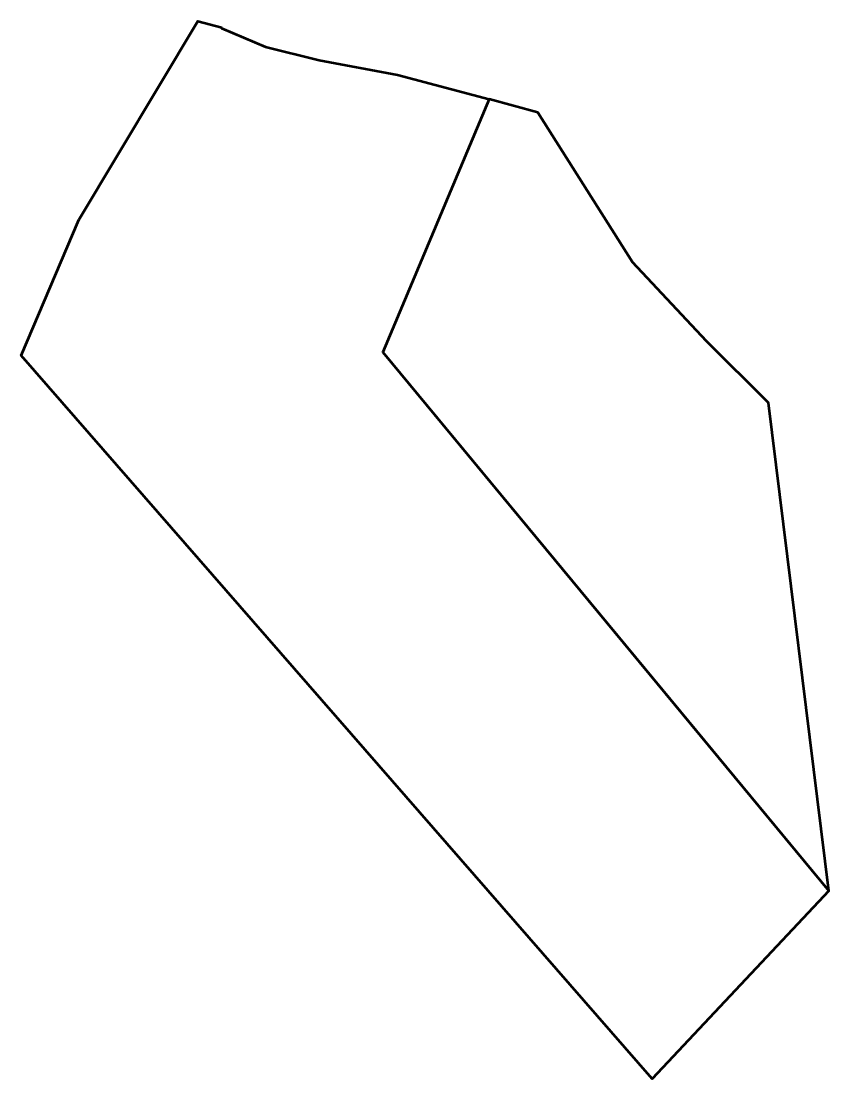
# Model space of a CAD drawing. Header units: metres. Extents: x 808007.7 to 808062.8, y 9157507.2 to 9157579.3.
import ezdxf

# ---------------------------------------------------------------- set-up
doc = ezdxf.new("R2010")
doc.units = ezdxf.units.M
doc.header["$MEASUREMENT"] = 0
doc.layers.add('2788-21040', color=1, linetype='Continuous')

msp = doc.modelspace()

# ---------------------------------------------------------------- linework, layer by layer
at = {"layer": '2788-21040', "color": 5, "lineweight": 53, "true_color": 0x0000ff}
msp.add_lwpolyline([(808021.379, 9157578.882), (808021.344, 9157578.834), (808024.363, 9157577.571), (808028.017, 9157576.651), (808033.362, 9157575.667), (808039.611, 9157573.99), (808032.349, 9157556.749), (808062.776, 9157519.987), (808050.719, 9157507.168), (808007.687, 9157556.511), (808011.628, 9157565.765), (808019.734, 9157579.323)], close=True, dxfattribs=at)
at = {"layer": '2788-21040', "color": 131, "lineweight": 53, "true_color": 0xbbffff}
msp.add_lwpolyline([(808062.776, 9157519.987), (808058.67, 9157553.296), (808054.425, 9157557.495), (808049.39, 9157562.878), (808042.921, 9157573.102), (808039.611, 9157573.99), (808032.349, 9157556.749), (808052.633, 9157532.241)], close=True, dxfattribs=at)

doc.saveas('drawing.dxf')
